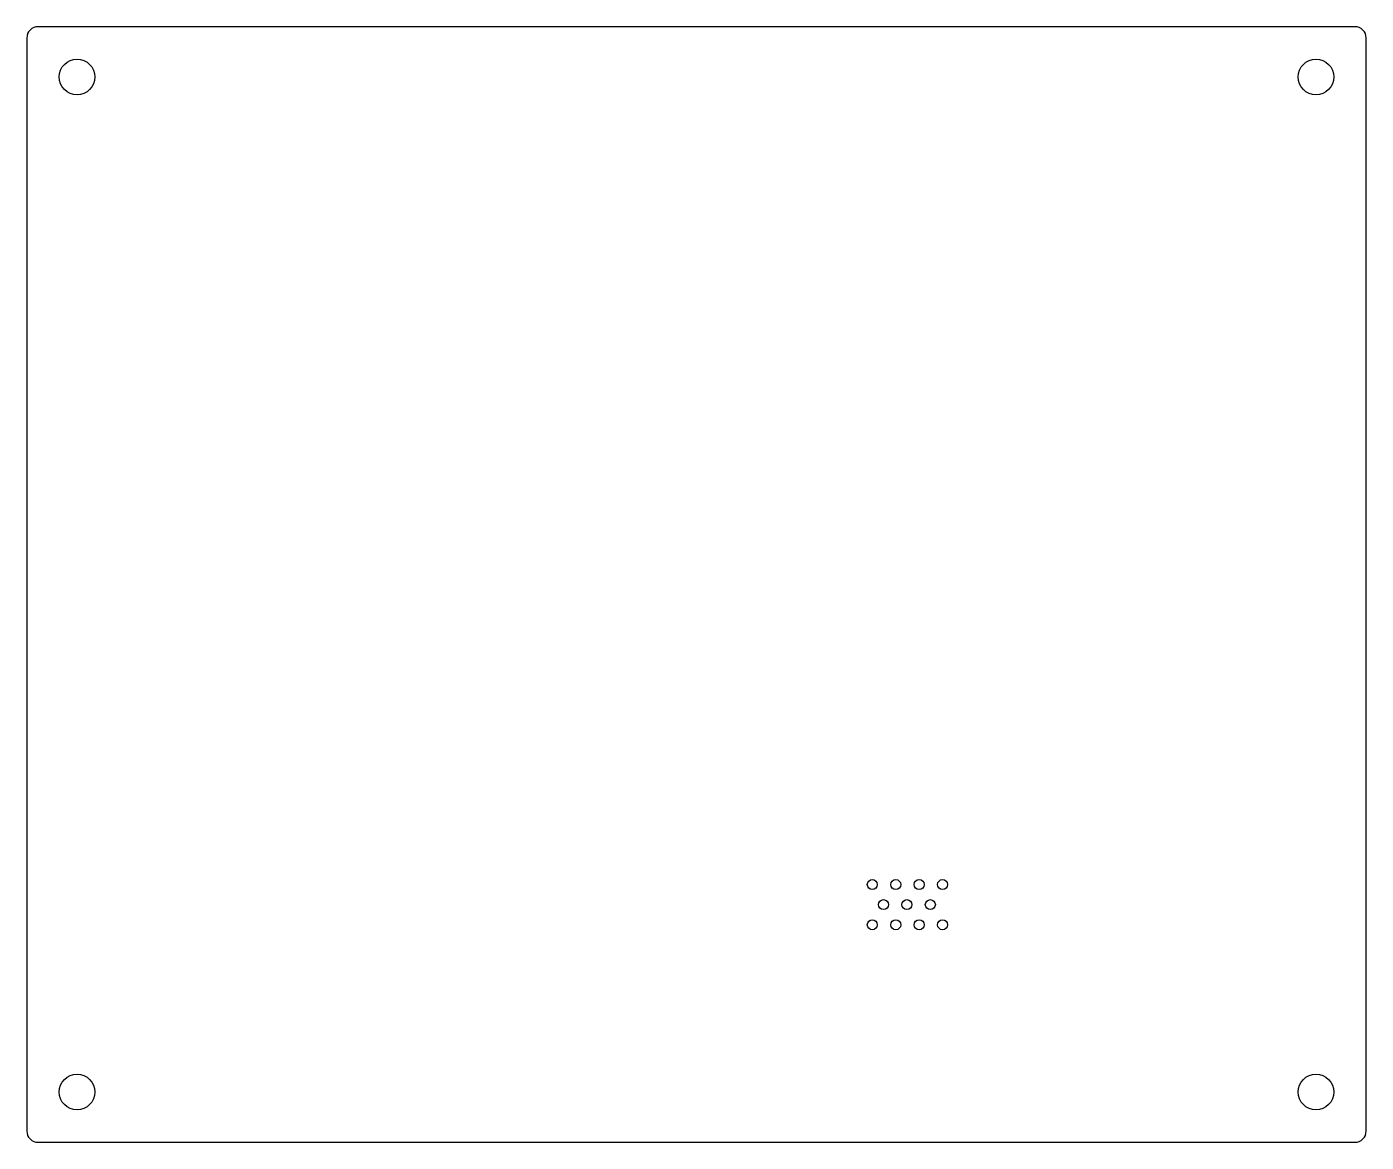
# Model space of a CAD drawing. Header units: millimetres. Extents: x -60 to 60, y -54 to 46.
import ezdxf

# ---------------------------------------------------------------- set-up
doc = ezdxf.new("R2010")
doc.units = ezdxf.units.MM
doc.layers.get('0').update_dxf_attribs({"linetype": 'CONTINUOUS'})

msp = doc.modelspace()

# ---------------------------------------------------------------- linework, layer by layer
msp.add_lwpolyline([(60, 44.5, 0.414214), (59, 45.5), (-59, 45.5, 0.414214), (-60, 44.5), (-60, -53.5, 0.414214), (-59, -54.5), (59, -54.5, 0.414214), (60, -53.5)], format="xyb", close=True)
for centre, radius in [((-55.5, 41), 1.6), ((55.5, 41), 1.6), ((15.75, -31.4), 0.45), ((17.85, -31.4), 0.45), ((19.95, -31.4), 0.45), ((22.05, -31.4), 0.45), ((16.75, -33.2), 0.45), ((18.85, -33.2), 0.45), ((20.95, -33.2), 0.45), ((15.75, -35), 0.45), ((17.85, -35), 0.45), ((19.95, -35), 0.45), ((22.05, -35), 0.45), ((-55.5, -50), 1.6), ((55.5, -50), 1.6)]:
    msp.add_circle(centre, radius)

doc.saveas('drawing.dxf')
